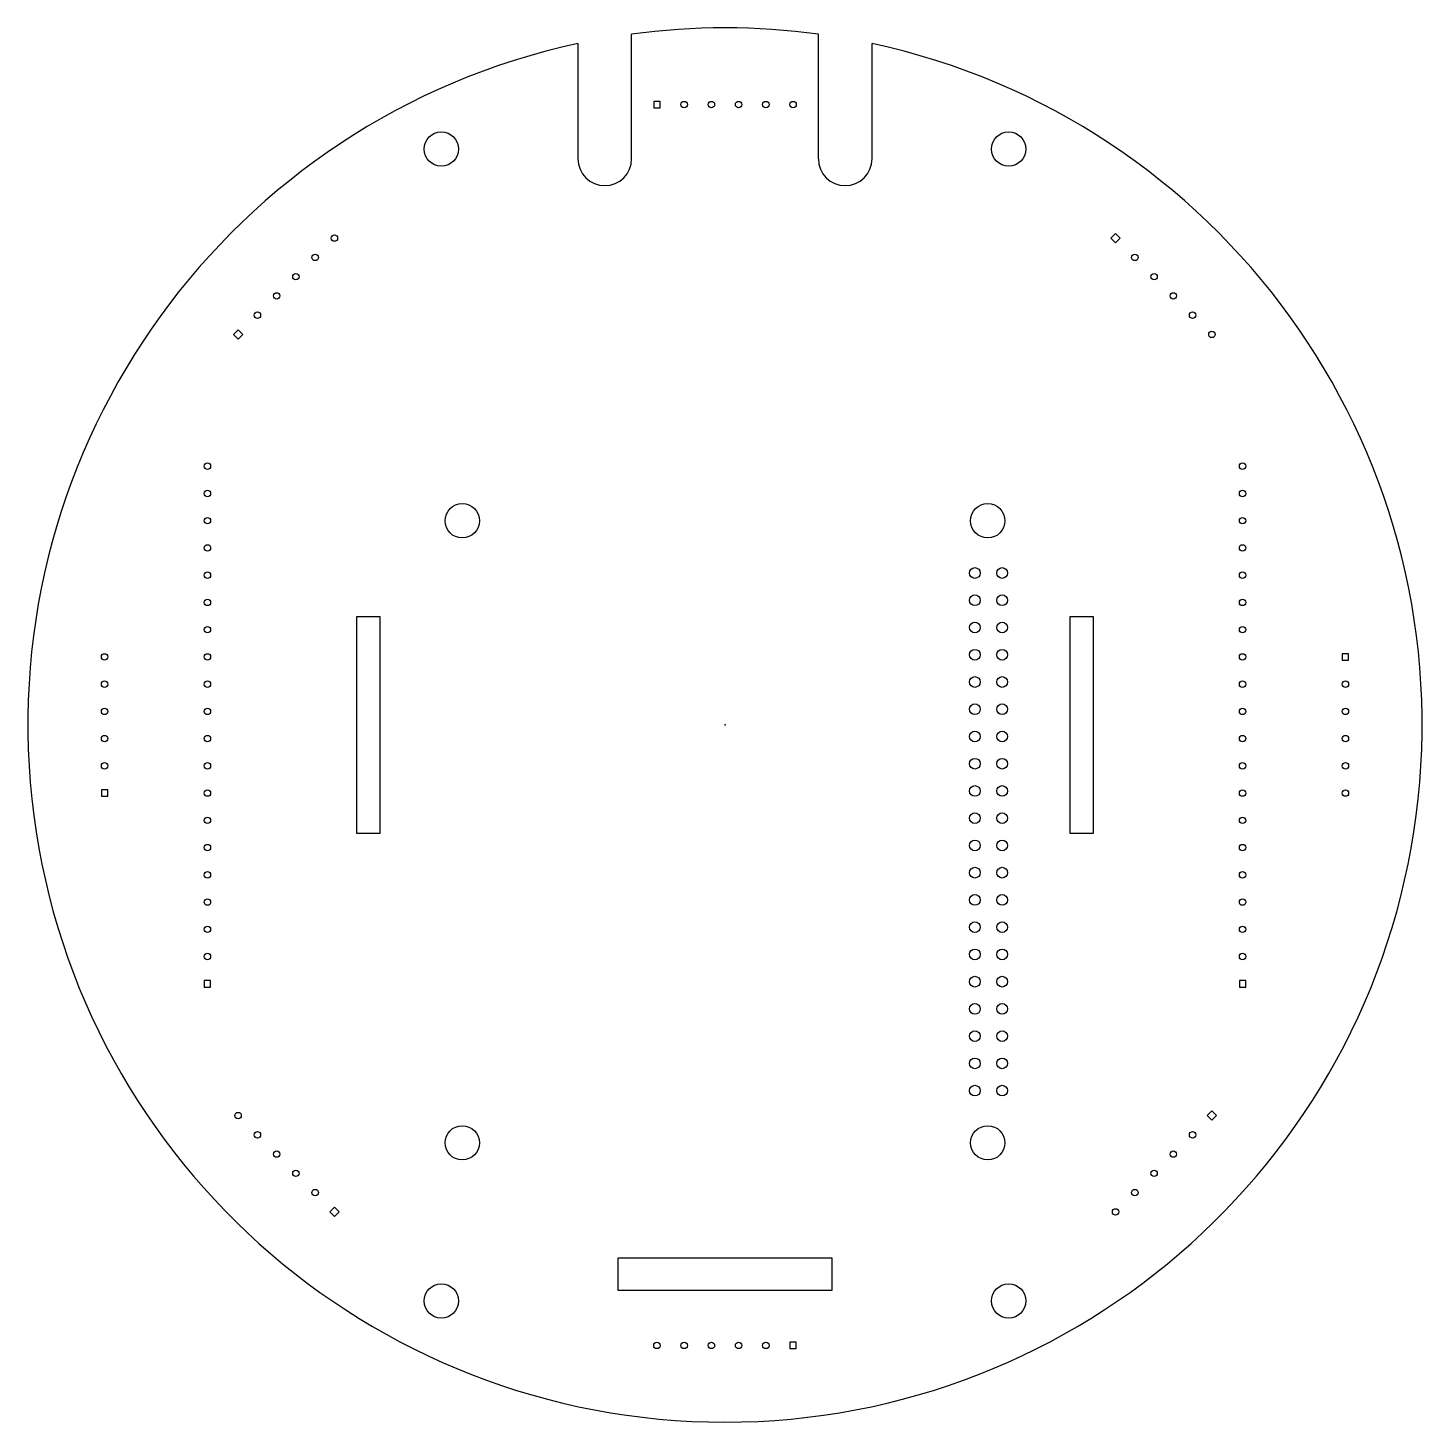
# Model space of a CAD drawing. Header units: millimetres. Extents: x -65 to 65, y -65 to 65.
import ezdxf

# ---------------------------------------------------------------- set-up
doc = ezdxf.new("R2010")
doc.units = ezdxf.units.MM
doc.header["$PDSIZE"] = -1

msp = doc.modelspace()

# ---------------------------------------------------------------- linework, layer by layer
for p, q in [((-8.71, 52.79), (-8.71, 64.41)), ((8.71, 52.79), (8.71, 64.41))]:
    msp.add_line(p, q)
at = {"color": 7, "linetype": 'Continuous', "lineweight": 25}
for p, q in [((-13.71, 63.54), (-13.71, 52.79)), ((13.71, 52.79), (13.71, 63.54)), ((-6.05, 58.15), (-6.65, 58.15)), ((-6.65, 58.15), (-6.65, 57.55)), ((-6.65, 57.55), (-6.05, 57.55)), ((-6.05, 57.55), (-6.05, 58.15)), ((-11.21, 50.29), (-11.21, 50.29)), ((11.21, 50.29), (11.21, 50.29)), ((36.42, 45.82), (35.99, 45.4)), ((36.84, 45.4), (36.42, 45.82)), ((35.99, 45.4), (36.42, 44.97)), ((36.42, 44.97), (36.84, 45.4)), ((-45.4, 36.84), (-45.82, 36.42)), ((-45.82, 36.42), (-45.4, 35.99)), ((-44.97, 36.42), (-45.4, 36.84)), ((-45.4, 35.99), (-44.97, 36.42)), ((-32.15, 10.1), (-34.35, 10.1)), ((-34.35, 10.1), (-34.35, -10.1)), ((-32.15, -10.1), (-32.15, 10.1)), ((34.35, 10.1), (32.15, 10.1)), ((32.15, 10.1), (32.15, -10.1)), ((34.35, -10.1), (34.35, 10.1)), ((58.15, 6.65), (57.55, 6.65)), ((57.55, 6.65), (57.55, 6.05)), ((58.15, 6.05), (58.15, 6.65)), ((57.55, 6.05), (58.15, 6.05)), ((-57.55, -6.05), (-58.15, -6.05)), ((-58.15, -6.05), (-58.15, -6.65)), ((-57.55, -6.65), (-57.55, -6.05)), ((-58.15, -6.65), (-57.55, -6.65)), ((-34.35, -10.1), (-32.15, -10.1)), ((32.15, -10.1), (34.35, -10.1)), ((-47.96, -23.83), (-48.56, -23.83)), ((-48.56, -23.83), (-48.56, -24.43)), ((-48.56, -24.43), (-47.96, -24.43)), ((-47.96, -24.43), (-47.96, -23.83)), ((48.56, -23.83), (47.96, -23.83)), ((47.96, -23.83), (47.96, -24.43)), ((47.96, -24.43), (48.56, -24.43)), ((48.56, -24.43), (48.56, -23.83)), ((45.4, -35.99), (44.97, -36.42)), ((45.82, -36.42), (45.4, -35.99)), ((44.97, -36.42), (45.4, -36.84)), ((45.4, -36.84), (45.82, -36.42)), ((-36.42, -44.97), (-36.84, -45.4)), ((-36.84, -45.4), (-36.42, -45.82)), ((-35.99, -45.4), (-36.42, -44.97)), ((-36.42, -45.82), (-35.99, -45.4)), ((10, -49.7), (-10, -49.7)), ((-10, -49.7), (-10, -52.7)), ((10, -52.7), (10, -49.7)), ((-10, -52.7), (10, -52.7)), ((6.05, -57.55), (6.05, -58.15)), ((6.65, -57.55), (6.05, -57.55)), ((6.05, -58.15), (6.65, -58.15)), ((6.65, -58.15), (6.65, -57.55))]:
    msp.add_line(p, q, dxfattribs=at)
for centre, radius in [((-3.81, 57.85), 0.3), ((-1.27, 57.85), 0.3), ((1.27, 57.85), 0.3), ((3.81, 57.85), 0.3), ((6.35, 57.85), 0.3), ((-26.45, 53.7), 1.6), ((26.45, 53.7), 1.6), ((-36.42, 45.4), 0.3), ((-38.21, 43.6), 0.3), ((38.21, 43.6), 0.3), ((-40.01, 41.8), 0.3), ((40.01, 41.8), 0.3), ((-41.8, 40.01), 0.3), ((41.8, 40.01), 0.3), ((-43.6, 38.21), 0.3), ((43.6, 38.21), 0.3), ((45.4, 36.42), 0.3), ((-48.26, 24.13), 0.3), ((48.26, 24.13), 0.3), ((-48.26, 21.59), 0.3), ((48.26, 21.59), 0.3), ((-24.5, 19.04), 1.6), ((24.5, 19.04), 1.6), ((-48.26, 19.05), 0.3), ((48.26, 19.05), 0.3), ((-48.26, 16.51), 0.3), ((48.26, 16.51), 0.3), ((23.3, 14.17), 0.5), ((25.84, 14.17), 0.5), ((-48.26, 13.97), 0.3), ((48.26, 13.97), 0.3), ((-48.26, 11.43), 0.3), ((23.3, 11.63), 0.5), ((25.84, 11.63), 0.5), ((48.26, 11.43), 0.3), ((-48.26, 8.89), 0.3), ((23.3, 9.09), 0.5), ((25.84, 9.09), 0.5), ((48.26, 8.89), 0.3), ((-57.85, 6.35), 0.3), ((-48.26, 6.35), 0.3), ((23.3, 6.55), 0.5), ((25.84, 6.55), 0.5), ((48.26, 6.35), 0.3), ((-57.85, 3.81), 0.3), ((-48.26, 3.81), 0.3), ((23.3, 4.01), 0.5), ((25.84, 4.01), 0.5), ((48.26, 3.81), 0.3), ((57.85, 3.81), 0.3), ((-57.85, 1.27), 0.3), ((-48.26, 1.27), 0.3), ((23.3, 1.47), 0.5), ((25.84, 1.47), 0.5), ((48.26, 1.27), 0.3), ((57.85, 1.27), 0.3), ((-57.85, -1.27), 0.3), ((-48.26, -1.27), 0.3), ((23.3, -1.07), 0.5), ((25.84, -1.07), 0.5), ((48.26, -1.27), 0.3), ((57.85, -1.27), 0.3), ((-57.85, -3.81), 0.3), ((-48.26, -3.81), 0.3), ((23.3, -3.61), 0.5), ((25.84, -3.61), 0.5), ((48.26, -3.81), 0.3), ((57.85, -3.81), 0.3), ((-48.26, -6.35), 0.3), ((23.3, -6.15), 0.5), ((25.84, -6.15), 0.5), ((48.26, -6.35), 0.3), ((57.85, -6.35), 0.3), ((-48.26, -8.89), 0.3), ((23.3, -8.69), 0.5), ((25.84, -8.69), 0.5), ((48.26, -8.89), 0.3), ((-48.26, -11.43), 0.3), ((23.3, -11.23), 0.5), ((25.84, -11.23), 0.5), ((48.26, -11.43), 0.3), ((-48.26, -13.97), 0.3), ((23.3, -13.77), 0.5), ((25.84, -13.77), 0.5), ((48.26, -13.97), 0.3), ((-48.26, -16.51), 0.3), ((23.3, -16.31), 0.5), ((25.84, -16.31), 0.5), ((48.26, -16.51), 0.3), ((-48.26, -19.05), 0.3), ((23.3, -18.85), 0.5), ((25.84, -18.85), 0.5), ((48.26, -19.05), 0.3), ((-48.26, -21.59), 0.3), ((23.3, -21.39), 0.5), ((25.84, -21.39), 0.5), ((48.26, -21.59), 0.3), ((23.3, -23.93), 0.5), ((25.84, -23.93), 0.5), ((23.3, -26.47), 0.5), ((25.84, -26.47), 0.5), ((23.3, -29.01), 0.5), ((25.84, -29.01), 0.5), ((23.3, -31.55), 0.5), ((25.84, -31.55), 0.5), ((23.3, -34.09), 0.5), ((25.84, -34.09), 0.5), ((-45.4, -36.42), 0.3), ((-24.5, -38.96), 1.6), ((24.5, -38.96), 1.6), ((-43.6, -38.21), 0.3), ((43.6, -38.21), 0.3), ((-41.8, -40.01), 0.3), ((41.8, -40.01), 0.3), ((-40.01, -41.8), 0.3), ((40.01, -41.8), 0.3), ((-38.21, -43.6), 0.3), ((38.21, -43.6), 0.3), ((36.42, -45.4), 0.3), ((-26.45, -53.7), 1.6), ((26.45, -53.7), 1.6), ((-6.35, -57.85), 0.3), ((-3.81, -57.85), 0.3), ((-1.27, -57.85), 0.3), ((1.27, -57.85), 0.3), ((3.81, -57.85), 0.3)]:
    msp.add_circle(centre, radius, dxfattribs=at)
for centre, radius, start, end in [((0, 0), 65, 82.3023, 97.6977), ((0, 0), 65, 102.1734, 77.8266), ((-11.21, 52.79), 2.5, 180, 270), ((-11.21, 52.79), 2.5, 270, 0), ((11.21, 52.79), 2.5, 180, 270), ((11.21, 52.79), 2.5, 270, 0)]:
    msp.add_arc(centre, radius, start, end, dxfattribs=at)
msp.add_point((0, 0))

doc.saveas('drawing.dxf')
